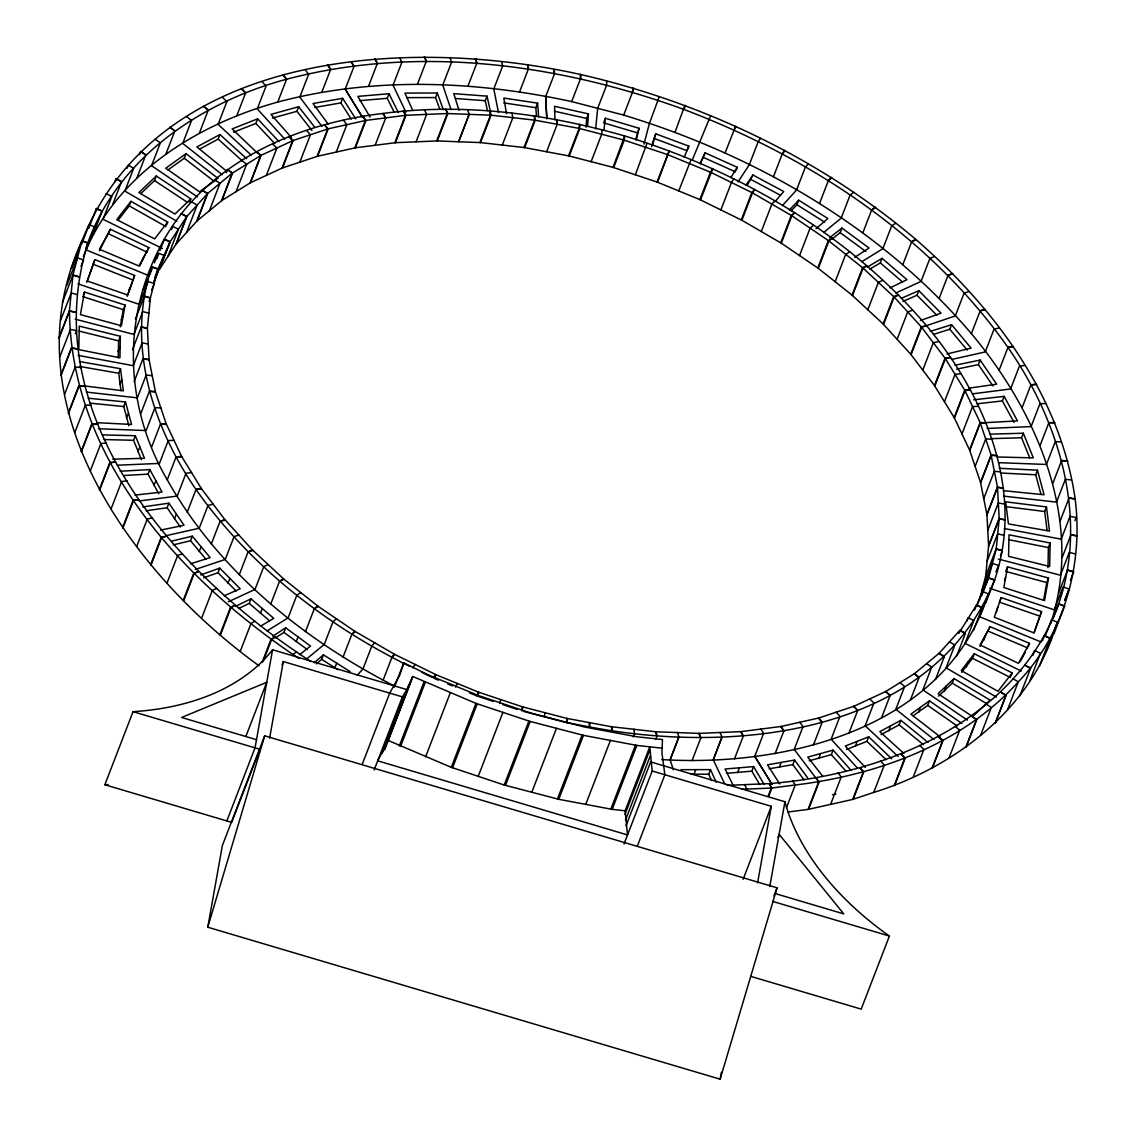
<?xml version="1.0" encoding="UTF-8"?>
<svg xmlns="http://www.w3.org/2000/svg" width="1136" height="1136" viewBox="0 0 1136 1136"><rect width="100%" height="100%" fill="white"/><g stroke="black" fill="none" stroke-linecap="round" stroke-linejoin="round"><path stroke-width="1.5" d="M118.258 357.755L118.613 340.871L120.373 336.299L79.279 326.117L78.796 349.604L119.933 357.797L120.373 336.299M395.03 686.314C302.9 639.369 218.524 570.911 167.248 479.846C123.81 405.14 121.438 314.601 164.337 239.213C208.229 161.582 297.76 123.284 382.988 113.458C463.942 102.737 546.544 113.572 624.672 135.965C739.536 170.911 848.123 233.59 926.493 325.663C984.344 394.462 1025.212 490.567 994.582 580.084C932.386 735.532 733.132 754.517 589.612 726.926L589.399 722.61L566.793 718.378L522.958 706.99L478.384 692.108L436.11 674.756L394.717 654.407L354.716 631.19L318.208 606.383L283.957 579.218L252.433 549.938L224.914 519.663L201.512 488.792L181.817 456.771L166.225 423.898L155.476 391.963L149.1 359.913L147.396 328.105L150.406 297.802L157.904 269.275L170.031 242.025L186.588 216.749L207.689 193.432L232.156 173.254L260.698 155.504L293.131 140.495L328.205 128.822L365.962 120.388L406.006 115.276L447.257 113.529L491.107 115.19L535.241 120.217L579.133 128.411L623.621 139.955L667.556 154.595L711.065 172.459L752.444 192.85L791.863 215.755L828.882 240.931L863.09 268.124L894.131 297.007L921.296 326.841L945.365 358.607L965.004 390.642L980.155 422.564L991.103 454.968L997.479 487.032L999.183 518.84L996.244 548.716L988.675 577.656L974.461 610.131M979.331 600.305L985.679 576.122L988.618 545.791L986.9 514.438L980.524 482.374L969.576 449.97L954.183 417.579L934.488 385.558L910.717 354.233L883.141 323.987L852.043 295.119L817.792 267.968L781.284 243.161L741.865 220.256L699.89 199.595L656.991 182.001L613.042 167.361L569.207 155.973L546.601 151.741L557.194 124.335L556.952 120.018L557.18 124.335M1047.974 567.702L1048.4 547.58L1050.161 543.008L1009.024 534.815L1008.569 556.313L1049.664 566.495L1050.161 543.008M387.703 741.567L377.692 760.822L627.526 834.932L625.112 810.777L649.792 746.821L652.206 770.989L624.005 844.062M586.062 127.246L586.701 118.442L588.462 113.884L554.553 106.301L554.95 119.862M587.568 126.195L588.462 113.884M259.051 665.795C131.563 573.723 6.788 403.081 82.033 240.619C158.756 50.254 408.335 36.096 580.908 74.564C703.34 102.765 819.993 158.302 916.099 239.653C993.432 307.004 1060.413 395.172 1075.181 499.158C1083.389 564.422 1064.347 633.902 1018.325 681.841C961.823 744.662 877.347 774.908 795.228 785.033M409.84 666.434C326.231 625.212 249.934 566.154 196.003 489.502C152.039 425.773 125.755 342.731 151.997 266.846L158.046 268.877L154.794 277.34M83.397 256.324C115.503 174.887 196.414 124.605 277.752 102.07C373.701 76.495 475.302 80.741 571.692 101.587L580.496 78.739L580.908 74.564M522.319 706.791L521.907 710.98L522.958 706.99M595.662 128.922L597.678 108.332L606.496 85.498L606.908 81.323M544.471 716.83L544.882 712.655M602.108 130.1L601.697 134.275L591.118 161.681M567.432 718.52L567.034 722.695L589.627 726.926L589.385 722.61L611.338 726.728L633.718 729.255L634.598 733.686L633.334 736.952M571.692 101.587L623.678 115.091L632.482 92.257L632.894 88.097M1050.715 623.352C1084.426 521.097 1037.097 412.07 971.379 333.629C881.096 227.555 755.994 155.362 623.678 115.091M1052.973 618.58C1091.866 528.368 1061.777 424.694 1007.93 347.403C929.234 235.55 810.366 157.492 683.829 109.397C557.776 63.602 417.792 44.773 286.57 79.222C199.751 102.524 115.474 159.466 86.052 247.932M603.869 130.427L605.374 118.272L639.043 128.254L636.288 140.04M84.447 292.037L80.415 314.601L121.41 325.748L125.102 305.101L84.447 292.037L83.269 295.076M120.274 326.884L123.341 309.674L125.102 305.101M207.774 927.203L222.386 845.454L264.688 735.83L777.067 887.827L720.153 1079.2L219.972 930.838L207.774 927.203L264.688 735.83M272.569 649.764L255.032 747.871L226.831 820.945L104.839 784.763L133.04 711.676A269.488 173.226 21.1 0 0 272.569 649.764L406.83 689.595L412.751 676.474L475.956 703.383L530.171 721.459L583.45 735.347L636.856 745.415L662.132 748.17M269.63 738.088L283.304 661.55L402.371 696.879L406.83 689.595L382.15 753.537M720.153 1079.2L721.388 1072.242M757.598 882.842L771.287 806.304L652.206 770.989M769.796 886.463L784.948 801.746L650.658 761.915L625.993 825.872M1007.533 566.864L1003.841 587.511L1044.509 600.589L1048.542 578.025L1007.533 566.864L1005.772 571.436L1046.767 582.583L1048.542 578.025M1043.672 599.95L1046.767 582.583M635.706 139.558L639.043 128.254M62.366 302.673L72.988 274.841L82.033 240.619L87.941 243.033C34.307 415.464 176.236 574.844 310.966 661.521M632.482 92.257L633.533 88.267M469.566 692.903L477.333 696.098L478.384 692.108M643.97 144.102L649.338 123.668L659.207 96.83M499.627 703.539L500.664 699.549M646.952 143.406L635.336 174.802M675.011 132.23L684.866 105.435M661.663 759.558C785.913 767.283 944.328 728.801 987.482 596.4M880.485 760.879L884.291 765.053L873.712 792.459C954.68 767.226 1031.715 708.907 1056.31 624.857M651.567 146.672L653.512 140.055M652.376 145.422L655.756 133.835L688.814 146.132L687.053 150.69L653.995 138.407L655.756 133.835M637.296 846.206L664.872 774.738L661.933 752.927L662.473 739.55L636.657 736.753L583.918 726.884L531.307 713.181L478.696 695.63L427.96 674.77L403.791 662.856L399.73 675.167L389.705 693.116L362.128 764.571M86.734 282.31L94.87 259.633L134.644 275.452L127.757 295.033L87.344 281.032L94.87 259.633M127.147 296.326L134.644 275.452M1001.199 597.593L994.298 617.175L1034.072 632.979L1041.613 611.594L1001.199 597.593L999.439 602.151L1039.852 616.152L1041.613 611.594M1034.058 632.61L1039.852 616.152M384.181 749.448L408.775 685.462M71.341 268.437L81.92 241.031L87.941 243.033M81.707 244.055L89.133 224.687L95.041 227.115L86.237 249.963L149.356 275.878M88.722 228.364L96.446 208.385L102.155 211.197L93.337 234.03M66.868 285.335L77.475 257.943L83.496 259.945L80.968 266.477M60.591 320.38L71.213 292.989L77.305 294.565M114.594 182.158L116.099 178.522L121.524 181.675L112.72 204.523M58.859 338.102L69.438 310.696L72.988 274.841L79.037 276.857L72.945 275.267M58.887 338.542L69.452 311.136L75.558 312.286L69.438 310.696C70.943 459.185 181.703 580.482 298.896 658.454M127.047 168.341L128.254 165.089L133.693 168.242L124.875 191.089L176.79 221.222M59.839 356.86L70.446 329.468L76.552 330.604L75.288 333.87M99.414 250.758L110.433 229.273L148.901 247.662L141.744 261.209M139.487 154.61L140.75 151.344L145.848 154.808L137.044 177.656M60.819 375.178L71.398 347.772L77.532 348.922L71.483 348.241L60.918 375.647M118.03 220.299L129.22 205.872L130.981 201.299L167.702 222.06L166.523 225.098M64.582 394.377L75.189 366.971M140.864 193.574L154.51 180.581L156.271 176.009L190.848 198.899L189.684 201.952M166.041 153.729L174.859 130.896L170.144 127.147M68.288 413.106L78.853 385.7L84.944 386.382L79.023 386.155L68.444 413.561M131.208 285.235L129.05 289.652M74.791 432.504L85.399 405.098L91.32 405.311M142.128 261.379L143.889 256.807M123.256 315.425L121.098 319.869M168.014 169.889L184.273 158.245L186.048 153.672L218.098 178.466M199.425 133.011L208.229 110.178L203.955 106.202M120.16 347.048L117.988 351.521M81.167 451.432L91.732 424.026L97.696 424.253L91.959 424.495L81.38 451.901M149.98 274.245L152.494 267.713M154.382 262.814L158.16 253.03L164.067 255.458L154.127 281.259M156.782 258.795L158.671 253.896M159.92 250.63L164.337 239.213L170.244 241.641L154.155 281.373M135.454 319.046L144.272 296.212L150.406 297.802L149.086 301.452M171.479 229.671L172.743 226.405L178.437 229.202L167.872 256.608L159.665 269.047M120.956 390.642L118.755 373.275L120.515 368.717L79.435 361.532M159.452 269.431L170.031 242.025L164.337 239.213M151.699 289.992L154.184 283.546L148.134 281.529L139.316 304.363L77.986 283.886M132.443 349.789L141.247 326.955L147.396 328.105M121.921 379.765L119.749 384.266M176.009 244.155L186.588 216.749L181.149 213.596L186.858 216.394L176.279 243.8L167.872 256.608M90.34 470.829L100.948 443.423L106.685 443.182M199.751 149.029L218.197 139.117L219.958 134.559L246.597 158.671M176.279 243.8L186.56 232.497L197.139 205.091L191.7 201.938M128.908 425.787L123.753 406.532L125.514 401.974L88.281 398.211M134.147 381.597L142.966 358.763L149.043 359.459M236.785 115.73L245.603 92.882L241.812 88.722M196.798 221.151L207.363 193.745L202.265 190.266L207.689 193.432L197.124 220.838L186.56 232.497M128.524 413.206L126.366 417.736M99.315 489.758L109.894 462.352L115.659 462.111L110.178 462.806L99.599 490.212M197.124 220.838L209.379 210.756L219.958 183.35L214.846 179.886M226.178 172.771L227.441 169.505L232.539 172.97L221.974 200.376L209.379 210.756M221.591 200.66L232.156 173.254L227.441 169.505M140.58 414.115L149.398 391.281L155.348 391.508M141.418 459.64L133.565 440.285L135.326 435.713L102.524 434.903M233.547 132.23L255.884 123.412L257.645 118.84L278.902 141.546M111.058 508.942L121.666 481.536L127.147 480.826M221.974 200.376L236.075 191.657L246.64 164.251L241.925 160.517M139.913 447.002L137.754 451.574M277.752 102.07L286.57 79.222L283.29 74.905M250.119 182.91L260.698 155.504L256.409 151.528L261.124 155.263L250.559 182.669L236.075 191.657M151.656 446.988L160.46 424.154L166.225 423.898M122.546 527.658L133.125 500.252L138.635 499.542L133.466 500.706L122.887 528.112M158.77 493.791L148.078 474.138L149.838 469.58L120.189 471.241M250.559 182.669L266.335 175.398L276.914 147.992L272.626 144.016M272.47 118.059L296.922 111.285L298.683 106.727L314.771 127.275M155.944 480.798L153.814 485.399M282.069 168.1L292.648 140.694L288.856 136.519L293.131 140.495L282.552 167.901L266.335 175.398M136.732 546.416L147.339 518.996L152.508 517.846M167.248 479.846L176.052 457.013L181.575 456.303M321.857 92.172L330.675 69.339L327.963 64.922M282.552 167.901L299.847 162.164L310.426 134.758L306.635 130.583M180.368 527.061L167.134 507.749L168.895 503.177L142.753 506.94M150.605 564.72L161.184 537.314L166.381 536.149L161.582 537.74L151.003 565.146M176.463 514.225L174.348 518.854M317.1 156.385L327.679 128.979L324.413 124.662L328.205 128.822L317.626 156.228L299.847 162.164M345.245 89.162L362.412 117.15L345.216 89.19L354.049 66.328L351.336 61.912L354.02 66.357M351.223 119.095L340.885 102.893L342.646 98.321L313.039 103.504L328.261 124.25M187.184 512.336L196.003 489.502L201.2 488.338M167.077 582.839L177.685 555.433L182.484 553.828M317.626 156.228L336.242 152.082L346.821 124.676L343.555 120.359M173.311 544.882L190.521 540.722L192.296 536.164L210.16 557.62L190.493 563.797M368.589 86.166L377.393 63.332L375.278 58.873M354.83 147.893L365.394 120.487L362.696 116.071L365.962 120.388L355.383 147.794L336.242 152.082M201.228 546.885L199.127 551.556M183.18 600.532L193.745 573.126L198.587 571.507L194.199 573.538L183.62 600.944M211.268 544.116L220.086 521.268L224.914 519.663M394.306 112.45L387.248 98.307L389.009 93.734L357.84 96.39L370.123 117.136M385.7 117.874L382.988 113.458L385.715 117.903L375.136 145.309L395.427 142.682L437.289 140.935L480.528 142.596L524.023 147.524L546.615 151.741M203.642 577.798L217.998 572.729L219.759 568.156L240.193 588.775L224.388 595.704M201.754 617.828L212.347 590.408L216.735 588.377M394.845 142.724L405.41 115.318L403.294 110.859L406.006 115.276L395.427 142.682M417.494 84.107L426.298 61.259L424.793 56.8M229.969 578.465L227.91 583.151M239.227 574.816L248.031 551.968L252.433 549.938M219.901 634.697L230.48 607.291L234.882 605.247L230.977 607.689L220.398 635.095M416.074 141.844L426.639 114.409L424.509 109.951M439.76 109.212L435.557 97.568L437.317 93.01L404.927 93.081L412.766 110.405M451.56 62.196L442.756 85.072L451.077 109.723M238.546 608.584L249.238 603.386L250.999 598.814L273.762 618.353L260.314 626.319M436.678 140.935L447.257 113.529L445.738 109.07L447.868 113.529L437.289 140.935M240.378 650.985L250.985 623.565L254.89 621.122M262.388 608.584L260.343 613.298M468.004 86.009L476.822 63.162L475.941 58.745M270.737 604.096L279.541 581.263L283.489 578.82M469.168 114.353L458.603 141.759L469.182 114.367L467.663 109.88M262.146 662.288L270.964 639.454L274.898 637.012L271.504 639.809L263.311 661.024M487.458 110.604L485.257 100.721L487.032 96.148L453.761 93.649L458.987 110.235M275.324 637.978L283.915 632.383L285.676 627.81L310.526 646.057L299.464 654.748M246.072 735.887L266.747 682.296L181.59 717.469L256.495 739.692M479.889 142.54L490.468 115.134L489.588 110.717L491.107 115.19L480.528 142.596M282.055 664.801L283.304 661.55M298.101 636.927L296.098 641.67M305.47 631.659L314.274 608.825L317.697 605.999M519.578 91.846L528.396 69.012L528.155 64.695M502.282 145.096L512.847 117.661L511.981 113.245M316.404 663.921L321.658 659.377L323.419 654.819L350.058 671.561M536.49 116.241L535.823 107.693L537.584 103.135L503.816 98.065L506.542 113.685M524.023 147.524L534.602 120.118L534.36 115.801L535.241 120.217L524.662 147.623M545.649 96.716L546.842 118.925L545.607 96.702L554.467 73.883L554.24 69.58L554.425 73.868M336.739 663.183L334.765 667.954M343.029 657.19L351.848 634.357L354.716 631.19M568.568 155.817L579.133 128.411L579.545 124.236L579.786 128.567L569.207 155.973M383.031 680.407L391.849 657.574L394.135 654.095M605.374 118.272L603.614 122.844L637.282 132.827M394.391 687.209L403.791 662.856M374.17 769.952L402.371 696.879M412.751 676.474L388.072 740.431L451.29 767.325L504.214 785.019L558.77 799.304L612.176 809.372L625.112 810.777M384.607 749.916L411.63 679.882M613.042 167.361L624.672 135.965L624.26 140.14L613.681 167.546M399.304 745.969L423.984 682.026M400.554 746.48L425.233 682.537M425.617 756.761L450.282 692.818M656.991 182.001L669.232 150.847L657.616 182.243M451.29 767.325L475.956 703.383M452.554 767.751L477.234 703.809M678.746 190.933L690.986 159.778M700.387 163.612L705.129 152.82L737.221 167.29L736.043 170.329M699.89 199.595L710.469 172.189L712.741 168.71L700.5 199.865M478.213 776.342L502.893 712.4M725.137 152.806L735.617 126.238M720.877 209.919L731.456 182.513L733.742 179.034M504.214 785.019L528.879 721.076M505.492 785.402L530.171 721.459M747.204 185.338L752.955 175.029L783.726 191.501L774.993 201.654M741.283 219.944L751.862 192.538L754.73 189.371L752.444 192.85L741.865 220.256M531.804 792.218L556.484 728.275M773.502 176.605L782.321 153.772L784.593 150.307M761.29 231.545L771.855 204.139L774.724 200.973M557.464 798.906L582.143 734.964M558.77 799.304L583.45 735.347M780.73 242.806L791.309 215.4L794.731 212.588L791.863 215.755L781.284 243.161M791.125 210.898L796.961 204.778L798.722 200.206L827.846 218.51L816.031 228.719M585.778 804.274L610.444 740.331M819.581 203.358L828.4 180.525L831.254 177.372M799.517 255.572L810.096 228.166L813.504 225.354M817.792 267.968L828.357 240.562L832.29 238.12L828.882 240.931L818.303 268.337M610.87 808.974L635.535 745.031M612.176 809.372L636.856 745.415M831.879 239.171L840.171 232.653L841.932 228.08L869.068 248.003L854.741 257.347M624.97 814.413L649.636 750.456M655.728 739.479L656.977 736.213L656.111 731.797L633.718 729.269M625.482 820.135L650.147 756.193M835.159 281.742L845.724 254.336L849.657 251.894M862.863 232.766L871.681 209.933L875.075 207.135M673.435 769.768L670.084 759.87L678.902 737.037L677.397 732.564L656.111 731.797M670.098 759.899L678.916 737.051M852.043 295.119L862.622 267.713L867.024 265.682L863.09 268.124L852.511 295.53M869.864 269.104L880.329 262.913L882.09 258.341L906.954 279.683L890.155 287.848M692.023 760.708L700.827 737.875L699.322 733.402L677.397 732.592M867.805 309.773L878.384 282.367L882.786 280.322M695.658 769.654L694.011 774.511M902.879 264.532L911.683 241.684L915.602 239.256M724.583 783.655L713.238 759.799L722.056 736.966L719.926 732.493L699.322 733.402M713.252 759.828L722.056 736.994M711.562 780.489L708.708 774.184L710.483 769.612L680.833 769.683M883.141 323.987L893.705 296.581L898.548 294.962L894.131 297.007L883.567 324.413M734.467 758.919L743.285 736.085L741.155 731.612L719.94 732.521M897.113 339.337L907.692 311.931L912.52 310.313M902.793 301.48L917.008 295.232L918.768 290.66L941.091 313.181L920.359 320.508M739.309 767.808L737.718 772.665M771.955 784.309L754.773 756.32L763.577 733.458L760.879 729.071L741.155 731.612M910.717 354.233L921.296 326.841L926.493 325.663M911.086 354.688L921.665 327.282L955.277 315.95L964.095 293.116L968.923 291.498M759.7 784.493L751.819 771.159L753.58 766.587L725.052 769.015L733.671 786.311M939.188 298.271L947.992 275.437L952.38 273.407M922.759 370.123L933.338 342.717L938.535 341.553M775.079 753.708L783.883 730.874L781.17 726.458L760.879 729.071M768.149 796.222L771.301 788.072L769.171 783.613L727.253 785.374M781.057 762.441L779.495 767.311M768.731 796.151L771.869 788.001L769.171 783.613C885.668 774.567 1015.783 721.545 1058.638 603.898L1064.659 605.914L1053.967 633.732M933.409 334.41L949.81 329.255L951.57 324.697L971.11 348.141L946.998 353.963M743.086 879.392L771.287 806.304M934.488 385.558L945.053 358.152L950.576 357.442L945.365 358.607L934.8 386.013M804.004 779.85L792.843 764.642L794.604 760.069L767.51 764.812L779.722 783.982M786.524 807.597L795.243 784.976L792.53 780.617M944.456 401.803L955.035 374.397L960.545 373.687M971.379 333.629L980.198 310.795L984.997 309.191M777.876 837.53L779.126 834.293L843.778 913.898L775.533 893.663M813.362 745.117L822.166 722.283L818.9 717.966L781.17 726.458M820.433 753.622L818.9 758.465M954.183 417.579L964.748 390.173L970.513 389.932L965.004 390.642L954.425 418.048M992.949 385.899L978.366 364.613L980.127 360.055L954.978 365.267M773.9 896.006L777.067 887.827M788.001 811.999L808.037 809.428L818.616 782.022L815.904 777.606L819.155 781.895L808.576 809.301M809.159 760.822L831.353 754.673L833.114 750.101L851.205 770.549M961.979 434.009L972.544 406.603L978.309 406.361M848.919 733.26L857.723 710.426L853.931 706.251L818.9 717.966M808.037 809.428L830.629 804.359L841.208 776.953L837.956 772.665M999.126 370.237L1007.93 347.403L1013.113 346.239M856.998 741.425L855.507 746.253M969.576 449.97L980.155 422.564L986.119 422.791L980.34 423.032L969.775 450.438M846.476 749.448L866.924 741.368L868.685 736.81L891.717 758.805M975.114 466.413L985.693 439.007L991.643 439.22M1014.05 422.393L1002.378 400.923L1004.139 396.365L973.666 399.815M881.351 718.25L890.17 695.417L885.881 691.441L853.931 706.251M830.657 804.387L852.71 799.432L863.275 772.026L860.009 767.709L863.786 771.855L853.207 799.261M980.524 482.374L991.103 454.968L997.181 455.664L991.231 455.437L980.652 482.843M890.368 725.989L888.892 730.817M983.748 498.633L994.312 471.227L1000.404 471.923M881.067 734.609L899.144 724.896L900.919 720.323L927.984 742.376M1022.102 407.668L1030.92 384.834L1036.401 384.124M910.319 700.273L919.138 677.439L914.409 673.691L885.881 691.441M986.9 514.438L997.479 487.032L1003.613 488.182L997.536 487.486L986.957 514.892M1029.699 457.822L1021.562 437.772L1023.323 433.214L989.754 434.165M987.752 530.342L998.331 502.936L1004.465 504.086M920.16 707.501L918.712 712.3M894.188 785.629L904.767 758.223L900.976 754.048L905.236 758.01L894.657 785.416M935.496 679.513L944.314 656.665L939.202 653.2L914.409 673.691M988.618 545.791L999.197 518.385L1005.317 519.99L999.183 518.84L988.604 546.246M913.074 715.865L927.7 705.399L929.461 700.841L961.823 723.405M958.756 633.419L976.548 604.92L982.242 607.732L973.438 630.565M987.113 561.17L997.678 533.764L1003.812 535.354M966.892 620.952L968.128 617.728L973.836 620.54L965.018 643.374L1021.236 671.035M985.594 576.548L996.244 548.716L1002.307 550.733L1000.418 555.632M956.611 656.182L965.43 633.348L959.991 630.196L939.202 653.2M981.816 590.791L992.395 563.385L998.445 565.416L995.917 571.933M946.047 686.144L944.641 690.929M976.903 605.985L982.498 591.487L988.419 593.901L979.601 616.749L1041.101 641.996M981.689 595.804L988.675 577.656L994.582 580.084L985.764 602.932M1040.065 445.525L1048.883 422.691L1054.62 422.45M913.358 776.797L923.909 749.362L919.663 745.415M938.606 696.112L952.238 683.134L953.999 678.561L990.052 700.06L973.907 715.424M1040.974 494.416L1035.72 474.777L1037.48 470.205L999.155 468.273M967.758 662.16L966.367 666.917M961.652 672.327L972.515 658.312L974.276 653.74L1012.204 672.938L1011.026 675.991M932.045 768.149L942.624 740.743L938.35 736.767L943.036 740.487L932.457 767.893M1004.508 580.24L1005.687 577.187M985.054 635.805L983.677 640.548M979.956 646.469L990.067 626.66L1029.457 643.345L1028.279 646.384M997.749 607.377L996.386 612.091M1052.816 483.396L1061.635 460.563L1067.556 460.776M949.171 757.556L959.721 730.136M1047.094 530.484L1044.694 511.512L1046.469 506.94L1005.63 501.8L1008.427 523.909L1049.522 531.08L1046.469 506.94M784.948 801.746A269.488 173.226 21.1 0 0 889.403 936.05L861.202 1009.123L751.066 976.463M965.856 747.204L976.435 719.798L971.72 716.049L976.79 719.5L966.211 746.906M1060.229 520.856L1069.033 498.022L1075.082 498.704M980.751 734.964L991.302 707.529L986.218 704.093M995.25 722.993L1005.829 695.587L1000.731 692.122L1006.127 695.26L995.548 722.666M1074.926 520.714L1076.161 517.491L1070.027 516.34L1061.209 539.174L1004.281 528.538M1062.203 557.492L1071.007 534.658L1077.113 535.794M1007.746 709.247L1018.296 681.827L1012.886 678.689M1032.851 655.401L1034.74 650.502L1040.434 653.299M1058.724 592.921L1067.528 570.087L1073.634 571.664L1070.439 580.255M1019.901 695.814L1030.721 668.053L1025.055 665.256L1030.48 668.408M1042.536 640.633L1044.424 635.748L1050.303 638.162L1039.554 665.952M1045.234 636.132L1051.524 619.816L1057.446 622.244L1046.867 649.65M1029.869 680.705L1040.406 653.285M1069.104 589.002L1064.744 600.291L1069.132 589.016L1063.083 586.985L1054.265 609.833L989.626 588.249M684.199 157.251L688.814 146.132M71.454 268.025L77.844 253.683M143.179 289.694L147.978 278.945M683.829 109.397L685.505 105.634M435.5 674.472L433.824 678.235L438.496 680.152M455.579 687.166L457.254 683.403M710.568 115.929L692.207 160.162M477.333 696.098L479.009 692.335M699.918 163.698L705.129 152.82M110.433 229.273L99.499 249.267L138.876 265.966L148.901 247.662M139.629 265.952L141.29 262.899M990.067 626.66L980.056 644.95L1018.509 663.339L1029.457 643.345M1020.114 661.748L1025.169 652.533M730.817 177.628L737.221 167.29M733.955 129.973L736.242 126.494M412.837 667.897L415.123 664.418M760.424 138.393L758.138 141.872L749.32 164.706L738.059 181.859M434.591 677.07L436.11 674.756M745.969 185.083L752.955 175.029M130.981 201.299L116.738 219.674L154.666 238.872L167.702 222.06M974.276 653.74L961.255 670.567L997.962 691.313L1012.204 672.938M782.321 153.772L785.189 150.605M374.71 642.791L371.841 645.958L363.037 668.806L357.144 675.309M808.221 163.982L805.353 167.148L796.549 189.982L782.406 205.602M391.849 657.574L394.717 654.407M789.392 210.018L798.722 200.206M156.271 176.009L138.904 192.552L174.944 214.051L190.848 198.899M953.999 678.561L938.095 693.713L972.672 716.603M314.232 662.757L323.419 654.819M828.4 180.525L831.822 177.699M293.116 654.535L296.539 651.709M336.483 618.765L333.061 621.591L324.257 644.424L306.663 658.937M853.463 192.41L850.04 195.222L841.222 218.069L823.643 232.568M351.848 634.357L355.27 631.531M829.493 237.864L841.932 228.08M186.048 153.672L165.714 168.227L199.496 191.785L216.763 179.417M929.461 700.841L910.859 714.146L940.125 736.781M272.782 636.217L285.676 627.81M871.681 209.933L875.615 207.49M300.841 592.594L296.908 595.037L288.104 617.885L267.088 630.92M895.622 223.366L891.689 225.808L882.871 248.656L861.855 261.692M314.274 608.825L318.208 606.383M867.151 267.187L882.09 258.341M219.958 134.559L196.897 146.942L226.689 171.195M900.919 720.323L879.818 731.655L903.915 753.466M235.734 606.255L250.999 598.814M911.683 241.684L916.099 239.653M268.195 564.578L263.793 566.623L254.975 589.456L228.308 601.782M934.246 256.523L929.844 258.554L921.026 281.401L895.935 293.003M279.541 581.263L283.957 579.218M901.402 298.299L918.768 290.66M257.645 118.84L232.113 128.922L257.716 153.374M868.685 736.81L845.326 746.04L865.405 767.467M200.618 574.93L219.759 568.156M947.992 275.437L952.82 273.819M238.887 535.013L234.059 536.618L225.24 559.466L195.293 569.448M248.031 551.968L252.859 550.364M852.71 799.432L873.698 792.431M930.256 331.385L951.57 324.697M298.683 106.727L270.979 114.395L291.313 137.399M833.114 750.101L807.753 757.13L822.762 776.3M171.621 541.148L192.296 536.164M980.198 310.795L985.395 309.631M213.241 504.228L208.044 505.392L199.226 528.226L165.572 535.78M999.268 327.935L994.071 329.099L985.253 351.933L951.599 359.487M220.086 521.268L225.283 520.103M832.532 794.731L835.926 793.979M160.559 530.129L184.032 525.258L168.895 503.177M956.569 369.143L978.366 364.613M314.757 107.466L340.885 102.893M769.143 768.788L792.843 764.642M968.767 388.185L996.655 384.181L980.127 360.055M146.217 510.76L167.134 507.749M1007.93 347.403L1013.454 346.693M191.544 472.548L186.034 473.258L177.216 496.091L139.117 500.99M1024.942 365.409L1019.418 366.119L1010.614 388.952L972.515 393.851M196.003 489.502L201.512 488.792M795.243 784.976L771.301 788.072L741.595 789.293M355.383 147.794L375.121 145.28M134.971 495.111L162.05 492.03L149.838 469.58M976.988 403.805L1002.378 400.923M359.544 100.664L387.248 98.307M726.458 773.318L751.819 771.159M986.076 422.649L1017.473 420.888L1004.139 396.365M123.668 475.515L148.078 474.138M1030.92 384.834L1036.685 384.593M174.021 440.328L168.256 440.583L159.452 463.417L117.221 465.206M1045.66 403.521L1039.894 403.763L1031.09 426.596L987.099 428.457M176.052 457.013L181.817 456.771M112.691 459.2L144.485 458.291L135.326 435.713M991.529 438.638L1021.562 437.772M406.574 97.639L435.557 97.568M690.603 774.227L708.708 774.184M997.067 456.984L1033.334 457.879L1023.323 433.214M104.214 439.561L133.565 440.285M1048.883 422.691L1054.833 422.919M160.886 407.938L154.922 407.71L146.118 430.558L98.406 428.755M1061.209 441.847L1055.259 441.62L1046.441 464.468L998.743 462.664M160.46 424.154L166.424 424.367M96.688 422.677L131.535 424.438L125.514 401.974M1000.887 473.016L1035.72 474.777M455.508 98.477L485.257 100.721M1003.429 490.653L1044.055 494.756L1037.48 470.205M89.9 403.124L123.753 406.532M1061.635 460.563L1067.712 461.244M75.161 366.971L81.238 367.652M152.252 375.718L146.175 375.022L137.371 397.856L86.464 392.09M1071.418 479.974L1065.341 479.293L1056.523 502.126L1003.869 496.148M149.398 391.281L155.476 391.963M84.192 385.885L123.313 390.812L120.515 368.717M1005.573 506.585L1044.694 511.512M503.731 102.893L535.823 107.693M79.378 366.403L118.755 373.275M1069.033 498.022L1075.181 499.158M148.248 344.009L142.114 342.859L133.295 365.693L78.086 355.383M142.966 358.763L149.1 359.913M1008.967 539.728L1048.4 547.58M554.482 111.243L586.701 118.442M79.236 331.116L118.613 340.871M1071.007 534.658L1077.141 536.249M148.887 313.181L142.767 311.576L133.949 334.424L75.203 319.159M1075.409 553.97L1069.274 552.366L1060.456 575.214L998.359 559.068M141.247 326.955L147.382 328.545M996.173 549.142L1002.307 550.733M523.511 711.392L567.034 722.695L566.793 718.378M226.831 820.945L231.687 822.379L259.888 749.291L133.04 711.676M772.494 901.359L889.403 936.05M82.687 296.595L123.341 309.674M1067.528 570.087L1073.591 572.104M144.272 296.212L150.321 298.228M988.533 578.068L994.582 580.084M478.938 696.624L493.251 701.409M502.808 704.604L517.121 709.375M93.109 264.205L132.884 280.01M96.276 208.783L102.155 211.197M1058.638 603.898L1064.546 606.326M151.997 266.846L157.904 269.275M976.335 605.303L982.242 607.732M447.811 683.971L452.483 685.888M988.306 631.218L1027.697 647.918M703.369 157.393L735.461 171.848M108.673 233.846L147.14 252.235M115.858 178.892L121.524 181.675M1044.424 635.748L1050.133 638.546M106.131 193.631L111.839 196.443L103.021 219.276L162.363 248.472M959.721 630.537L965.43 633.348M421.839 672.327L432.333 677.496M972.515 658.312L1010.444 677.51M751.194 179.602L780.432 195.25M129.22 205.872L165.941 226.618M140.452 151.684L145.848 154.808M949.44 641.854L954.865 645.007L946.061 667.84L996.442 697.092M938.876 653.512L944.314 656.665M952.238 683.134L986.786 703.724M796.961 204.778L824.622 222.159M321.658 659.377L337.932 669.615M154.51 180.581L187.653 202.52M169.789 127.445L174.859 130.896M155.249 139.387L160.361 142.852L151.542 165.686L197.437 196.883M926.621 663.58L931.719 667.045L922.915 689.893L967.375 720.096M914.026 673.96L919.138 677.439M927.7 705.399L957.25 726.018M840.171 232.653L865.873 251.525M283.915 632.383L307.373 649.607M184.273 158.245L213.554 180.88M203.543 106.457L208.229 110.178M186.829 116.795L191.544 120.53L182.726 143.377L222.216 174.703M899.925 682.679L904.654 686.428L895.835 709.262L933.962 739.522M955.035 726.401L959.75 730.15M885.441 691.668L890.17 695.417M899.144 724.896L923.511 744.733M880.329 262.913L902.58 281.998M249.238 603.386L269.473 620.753M218.197 139.117L242.295 160.929M241.343 88.935L245.603 92.882M222.642 97.554L226.916 101.53L218.098 124.364L251.113 155.05M869.665 698.938L873.939 702.914L865.135 725.762L898.15 756.448M853.448 706.45L857.723 710.426M866.924 741.368L886.108 759.7M917.008 295.232L936.845 315.254M217.998 572.729L236.16 591.047M255.884 123.412L274.784 143.59M282.793 75.075L286.57 79.222M262.288 81.891L266.08 86.052L257.276 108.9L284.696 139.018M836.153 712.187L839.944 716.347L831.14 739.195L857.368 768.007M818.374 718.108L822.166 722.283M831.353 754.673L846.05 771.287M949.81 329.255L967.176 350.101M190.521 540.722L206.17 559.508M296.922 111.285L311.931 130.47M327.424 65.036L330.675 69.339M305.343 69.963L308.623 74.28L299.805 97.114L322.028 126.451M799.758 722.255L803.024 726.571L794.22 749.419L816.443 778.742M780.617 726.557L783.883 730.874M794.604 760.069L807.795 778.046M342.646 98.321L355.795 118.953M374.695 58.944L377.393 63.332M740.573 731.669L743.285 736.085M754.758 756.292L771.969 784.28M753.58 766.587L764.088 784.38M389.009 93.734L398.409 112.592M424.197 56.828L426.298 61.259M399.716 57.822L401.86 62.31L393.042 85.143L405.893 112.166M744.719 784.635L746.849 789.122M698.711 733.402L700.827 737.875M710.483 769.612L716.177 782.221M437.317 93.01L443.324 109.638M475.317 58.717L476.822 63.162M450.055 57.737L451.56 62.224M655.472 731.754L656.977 736.213M487.032 96.148L490.681 112.634M527.516 64.624L528.396 69.012M501.729 61.656L502.609 66.101L493.791 88.935L498.477 112.521M611.338 726.728L612.219 731.144L611.977 726.813M537.584 103.135L538.663 116.809M580.269 74.451L580.496 78.739M108.218 784.536A269.488 173.226 21.1 0 1 104.839 784.763"/></g></svg>
